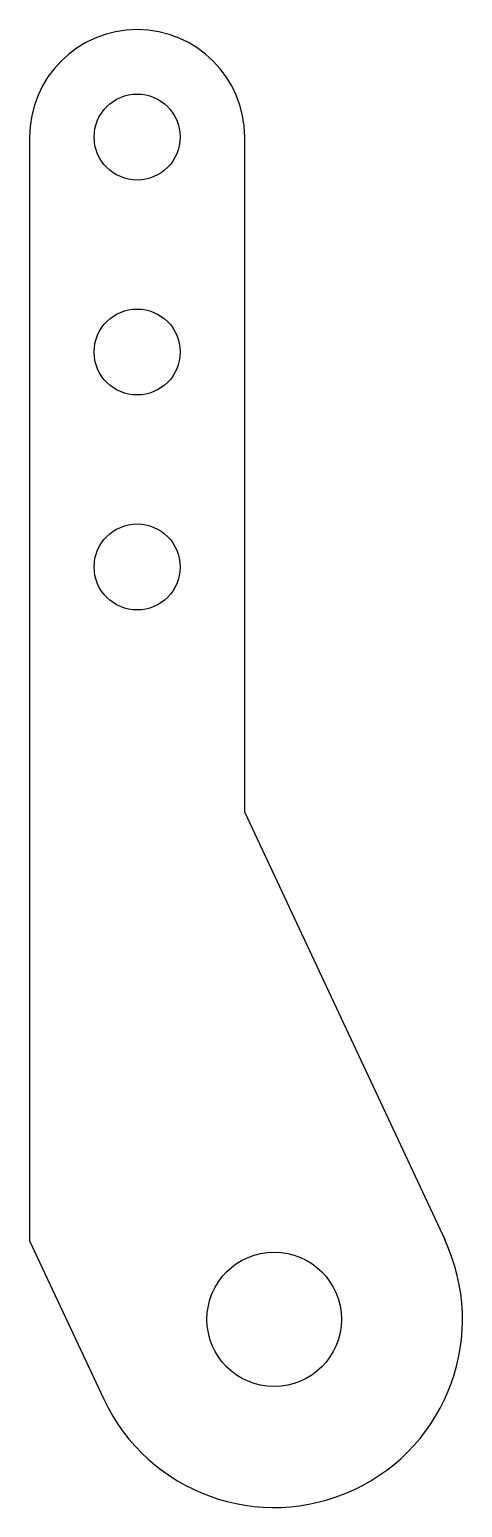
# Model space of a CAD drawing. Extents: x -39.5 to -23.4, y 24 to 79.
import ezdxf

# ---------------------------------------------------------------- set-up
doc = ezdxf.new("R2010")
doc.units = 0
doc.layers.add('MODELSKETCH_VISIBLE', color=7, linetype='CONTINUOUS')

msp = doc.modelspace()

# ---------------------------------------------------------------- linework, layer by layer
at = {"layer": 'MODELSKETCH_VISIBLE'}
for p, q in [((-39.5, 75), (-39.5, 33.927)), ((-31.5, 49.867), (-31.5, 75)), ((-31.5, 49.867), (-24.063, 33.966)), ((-39.5, 33.927), (-36.744, 28.034))]:
    msp.add_line(p, q, dxfattribs=at)
for centre, radius in [((-35.5, 75), 1.6), ((-35.5, 67), 1.6), ((-35.5, 59), 1.6), ((-30.403, 31), 2.5)]:
    msp.add_circle(centre, radius, dxfattribs=at)
for centre, radius, start, end in [((-35.5, 75), 4, 0, 180), ((-30.403, 31), 7, 205.0675, 25.0675)]:
    msp.add_arc(centre, radius, start, end, dxfattribs=at)

doc.saveas('drawing.dxf')
